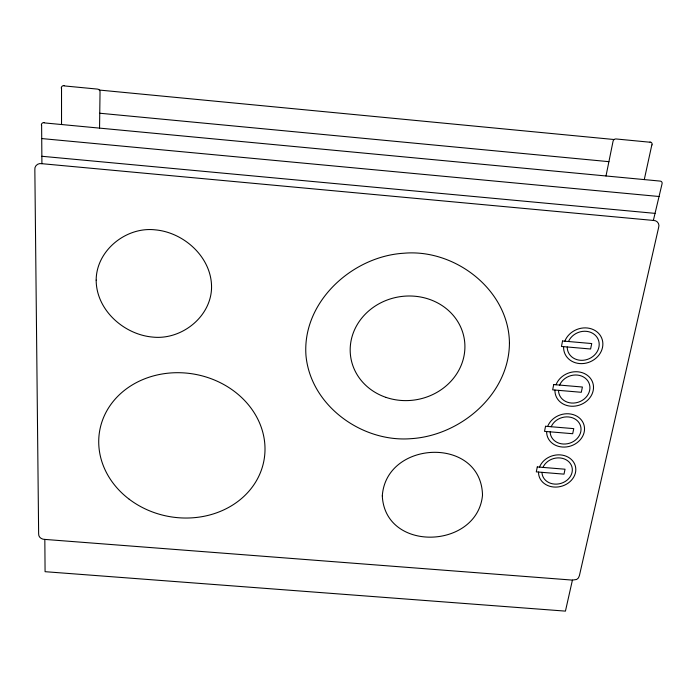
<?xml version="1.0" encoding="UTF-8"?>
<svg xmlns="http://www.w3.org/2000/svg" width="697" height="697" viewBox="0 0 697 697"><rect width="100%" height="100%" fill="white"/><g stroke="black" fill="none" stroke-linecap="round" stroke-linejoin="round"><path stroke-width="1.05" d="M99.549 128.117L100.037 91.882A2.64 2.431 45.2 0 0 97.545 89.103L64.063 85.897M605.998 175.984L613.081 141.151A2.588 2.326 -40.7 0 1 616 138.956L649.952 142.223M644.272 179.599L651.843 144.871M572.42 580.104L565.441 611.121L45.078 571.688L44.835 539.408C41.707 539.469 38.361 537.23 38.64 533.815L34.85 169.92C34.231 165.895 38.074 162.75 41.916 163.69L653.307 220.426C657.132 220.226 659.998 224.025 658.595 227.623L579.407 575.635L578.405 577.97L576.663 579.46L572.42 580.104L44.835 539.408M653.368 220.435L662.08 183.712A2.553 2.248 -37.4 0 0 660.233 181.098L44.111 122.881M41.724 138.564L659.048 196.502M41.864 156.276L655.058 213.369M99.749 113.228L608.908 161.669M99.34 90.052L614.118 139.522M41.62 125.103L41.916 163.69M61.528 88.188L61.536 124.528M559.639 385.066A15.935 13.783 -19.9 0 1 585.219 378.131A15.935 13.783 -19.9 0 1 580.322 401.42A15.935 13.783 -19.9 0 1 558.524 390.372M539.522 467.112A18.836 15.9 -15.5 0 1 569.858 458.243A18.836 15.9 -15.5 0 1 564.448 485.208A18.836 15.9 -15.5 0 1 538.528 472.078M556.04 384.753A19.577 16.937 -19.9 0 1 587.527 375.439A19.577 16.937 -19.9 0 1 581.559 404.286A19.577 16.937 -19.9 0 1 554.943 390.067M542.989 467.399A15.334 12.947 -15.5 0 1 567.637 460.752A15.334 12.947 -15.5 0 1 563.246 482.533A15.334 12.947 -15.5 0 1 541.987 472.357M564.814 341.182A19.986 17.477 -22.7 0 1 596.963 331.842A19.986 17.477 -22.7 0 1 590.437 361.682A19.986 17.477 -22.7 0 1 563.612 346.67M551.205 426.721A15.63 13.365 -17.5 0 1 576.288 419.855A15.63 13.365 -17.5 0 1 571.749 442.386A15.63 13.365 -17.5 0 1 550.168 431.852M650.005 141.97A2.849 2.527 -40.6 0 1 652.096 144.898M41.358 125.085A2.875 2.596 41.2 0 1 44.111 122.62M61.258 88.162A2.919 2.657 45.2 0 1 64.063 85.635M547.781 426.163A19.185 16.406 -17.5 0 1 578.606 417.32A19.185 16.406 -17.5 0 1 573.039 445.095A19.185 16.406 -17.5 0 1 546.64 431.835M568.473 341.495A16.275 14.228 -22.7 0 1 594.593 334.63A16.275 14.228 -22.7 0 1 589.192 358.711A16.275 14.228 -22.7 0 1 567.245 346.984M96.169 280.107C96.23 310.026 123.979 334.621 152.739 337.087C180.819 340.136 210.006 317.841 211.513 289.055C212.82 258.421 184.618 232.441 155.239 229.853C126.305 226.481 96.317 250.362 96.169 280.107M509.437 343.246C509.019 394.633 460.22 435.712 410.942 438.674C362.109 442.612 310.601 405.724 305.974 355.531C301.958 301.836 352.482 256.261 403.868 253.229C455.124 248.62 509.028 290.144 509.437 343.246M382.305 495.898C385.11 552.843 477.428 549.175 482.507 495.21C481.261 435.991 386.094 439.868 382.305 495.898M537.282 466.946L536.298 471.878L564.004 474.143L565.04 469.22L537.282 466.946M553.714 384.578L552.66 389.85L581.298 392.289L582.413 387.027L553.714 384.578M545.542 426.268L544.523 431.365L572.69 433.717L573.762 428.629L545.542 426.268M562.549 340.999L561.46 346.47L590.594 349.005L591.744 343.551L562.549 340.999M386.094 397.412A57.502 52.162 -9.4 0 0 464.35 339.361A57.502 52.162 -9.4 0 0 372.189 308.144A57.502 52.162 -9.4 0 0 386.094 397.412M129.206 499.226A83.474 72.296 10.2 0 0 263.919 460.665A83.474 72.296 10.2 0 0 152.451 376.188A83.474 72.296 10.2 0 0 129.206 499.226"/></g></svg>
